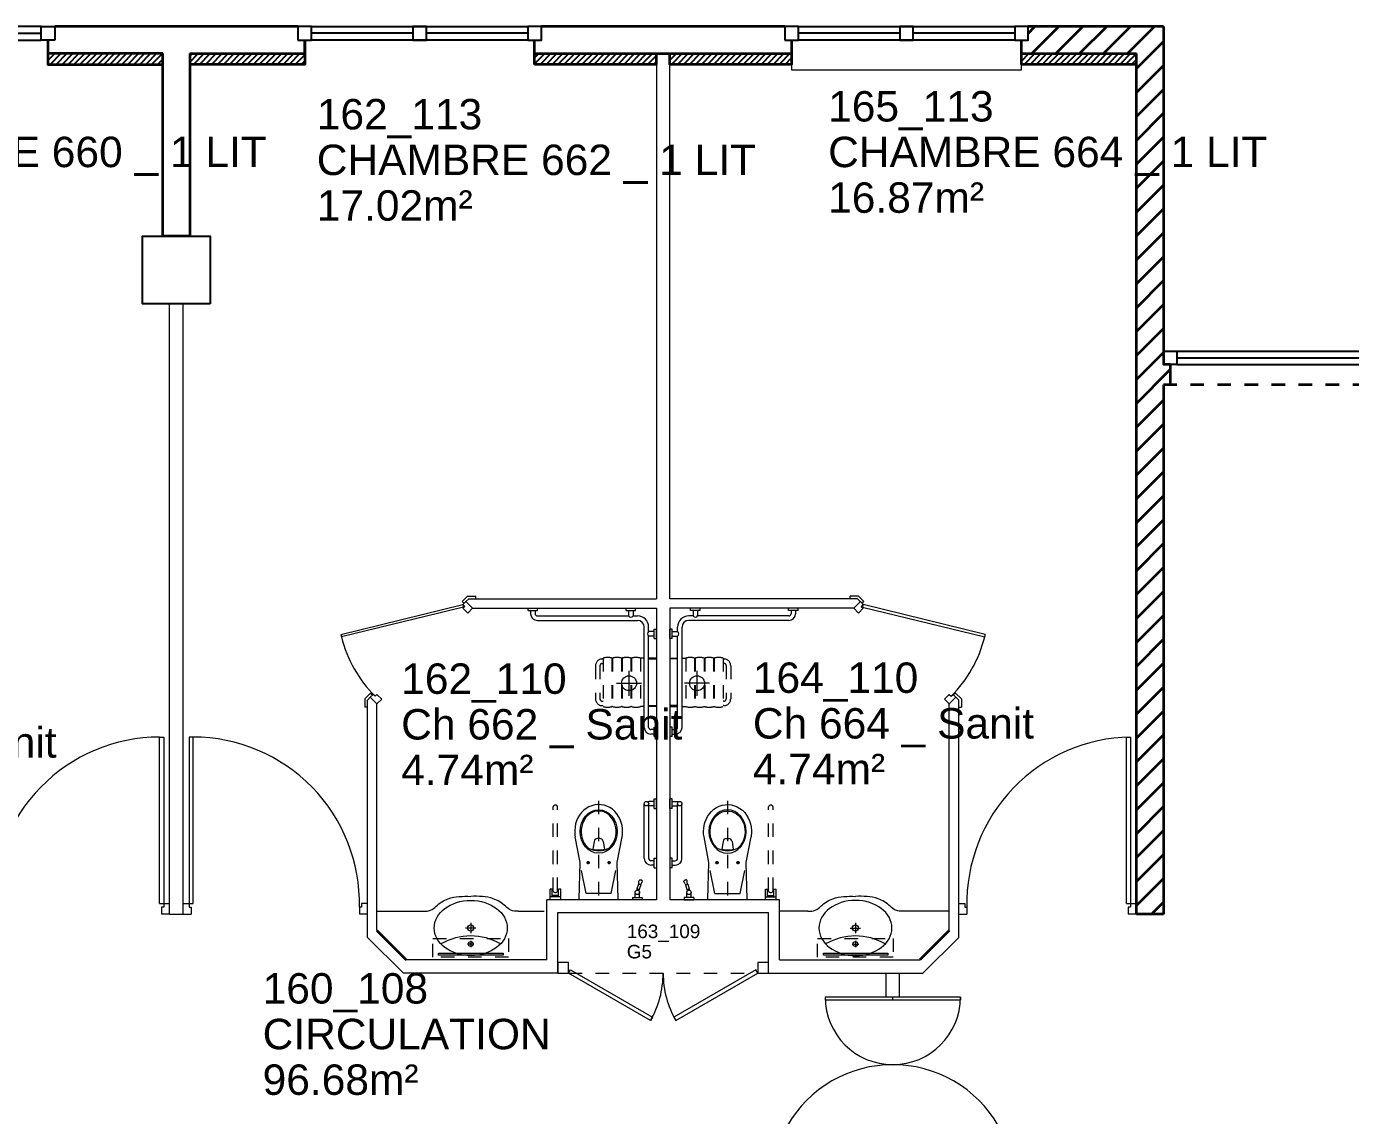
# Model space of a CAD drawing. Header units: metres. Extents: x -8 to 211, y -5 to 116.
# Drawn here: x 158.69 to 168.48, y 107.89 to 115.95 of the extents above; entities that cross this region are included whole.
import ezdxf

# ---------------------------------------------------------------- set-up
doc = ezdxf.new("R2010")
doc.units = ezdxf.units.M
doc.header["$LTSCALE"] = 0.6
doc.header["$MEASUREMENT"] = 0
for name, pattern in [('CACHÉ', [0.25, 0.125, -0.125]), ('CONTINU', [0]), ('HIDDEN2', [0.1875, 0.125, -0.0625])]:
    doc.linetypes.add(name, pattern=pattern)
doc.layers.get('0').update_dxf_attribs({"linetype": 'CONTINUOUS'})
for name, color, linetype in [('002 poteaux', 7, 'CONTINUOUS'), ('004 cloisons', 7, 'CONTINUOUS'), ('004 isolation', 7, 'CONTINUOUS'), ('007 Fenêtre', 7, 'CONTINUOUS'), ('A_Etiqu_Gaine', 8, 'CONTINUOUS'), ('A_Etiqu_Gaine_ancien', 8, 'CONTINUOUS'), ('A_Etiqu_Gaine_code', 8, 'CONTINUOUS'), ('A_Etiqu_Local', 8, 'CONTINUOUS')]:
    doc.layers.add(name, color=color, linetype=linetype)
for name, color, linetype, lineweight in [('A_CHASS', 4, 'CONTINU', 20), ('A_MURS_CLOI', 7, 'CONTINU', 20), ('A_MURS_STRU', 7, 'CONTINU', 35), ('A_PORT', 8, 'CONTINUOUS', 0), ('A_SANI', 5, 'CONTINU', 0)]:
    doc.layers.add(name, color=color, linetype=linetype, lineweight=lineweight)
doc.styles.add('Attribut', font='arial.ttf')

# ---------------------------------------------------------------- blocks, each defined once
blk = doc.blocks.new('BROCA4-G744')
at = {"layer": '004 cloisons', "color": 1, "linetype": 'Continuous'}
for p, q in [((13.850506, 70.499481), (12.250507, 70.499489)), ((12.250507, 70.449486), (13.000507, 70.449486)), ((13.100506, 70.449486), (13.850506, 70.449486)), ((12.250507, 70.39949), (13.850506, 70.399483))]:
    blk.add_line(p, q, dxfattribs=at)
at = {"layer": '004 cloisons', "color": 7, "linetype": 'Continuous'}
for points in [[(12.250507, 70.39949), (12.150509, 70.39949), (12.150509, 70.499489), (12.250507, 70.499489)], [(13.100506, 70.39949), (13.000507, 70.39949), (13.000507, 70.499489), (13.100506, 70.499489)], [(13.950504, 70.399483), (13.850506, 70.399483), (13.850506, 70.499481), (13.950504, 70.499481)]]:
    blk.add_lwpolyline(points, close=True, dxfattribs=at)
blk = doc.blocks.new('BROCA4-G769')
at = {"layer": '004 cloisons', "color": 1, "linetype": 'Continuous'}
for p, q in [((15.849506, 70.499481), (17.449505, 70.499489)), ((16.599506, 70.449486), (15.849506, 70.449486)), ((17.449505, 70.449486), (16.699505, 70.449486)), ((17.449505, 70.39949), (15.849506, 70.399483))]:
    blk.add_line(p, q, dxfattribs=at)
at = {"layer": '004 cloisons', "color": 7, "linetype": 'Continuous'}
for points in [[(15.749508, 70.399483), (15.849506, 70.399483), (15.849506, 70.499481), (15.749508, 70.499481)], [(16.599506, 70.39949), (16.699505, 70.39949), (16.699505, 70.499489), (16.599506, 70.499489)], [(17.449505, 70.39949), (17.549503, 70.39949), (17.549503, 70.499489), (17.449505, 70.499489)]]:
    blk.add_lwpolyline(points, close=True, dxfattribs=at)
blk = doc.blocks.new('BROCA4-G922')
at = {"layer": '004 cloisons', "color": 1, "linetype": 'Continuous'}
for p, q in [((19.450214, 70.499474), (21.05022, 70.499489)), ((20.200222, 70.449486), (19.450214, 70.449486)), ((21.05022, 70.449486), (20.30022, 70.449486)), ((21.05022, 70.399483), (19.450214, 70.399483))]:
    blk.add_line(p, q, dxfattribs=at)
at = {"layer": '004 cloisons', "color": 7, "linetype": 'Continuous'}
for points in [[(19.350216, 70.399483), (19.450214, 70.399483), (19.450214, 70.499474), (19.350216, 70.499474)], [(20.200222, 70.399483), (20.30022, 70.399483), (20.30022, 70.499489), (20.200222, 70.499489)], [(21.05022, 70.399483), (21.150219, 70.399483), (21.150219, 70.499489), (21.05022, 70.499489)]]:
    blk.add_lwpolyline(points, close=True, dxfattribs=at)
blk = doc.blocks.new('BROCA4-G937')
at = {"layer": '004 cloisons', "color": 1, "linetype": 'Continuous'}
for p, q in [((22.250032, 68.100021), (23.800028, 68.100021)), ((22.250032, 68.050011), (23.800028, 68.050011)), ((22.250032, 68.000023), (23.900026, 68.000015))]:
    blk.add_line(p, q, dxfattribs=at)
at = {"layer": '004 cloisons', "color": 7, "linetype": 'Continuous'}
for points in [[(22.250032, 68.000023), (22.150034, 68.000023), (22.150034, 68.100021), (22.250032, 68.100021)], [(23.900026, 68.000023), (23.800028, 68.000023), (23.800028, 68.100021), (23.900026, 68.100021)]]:
    blk.add_lwpolyline(points, close=True, dxfattribs=at)
blk = doc.blocks.new('A_Etiqu_Local')
at = {"style": 'Attribut', "flags": 1}
for tag, p in [('CODE_HOPITAL', (-0.4463, 1.9737)), ('CODE_SITE', (-0.4463, 1.7487)), ('CODE_BATIMENT', (-0.4463, 1.5237)), ('CODE_SECTEUR', (-0.4463, 1.2987)), ('CODE_ETAGE', (-0.4463, 1.0737)), ('NOM_NORMALISE', (-0.4463, -0.843)), ('SECTEUR_ACTIVITE', (-0.4463, -1.068)), ('SOUS_SECTEUR_ACTIVITE', (-0.4463, -1.293)), ('VOLUME', (-0.4463, -1.518)), ('SERVICE', (-0.4463, -1.743)), ('CODE_UG', (-0.4463, -1.968)), ('CODE_UA', (-0.4463, -2.193)), ('CODE_POLE', (-0.4463, -2.418)), ('OCCUPANT_EXTERNE', (-0.4463, -2.643)), ('DISPONIBILITE', (-0.4463, -2.868)), ('ACCES_HANDICAPES', (-0.4463, -3.093)), ('NATURE_SOL', (-0.4463, -3.318)), ('RISQUE_LABORATOIRE', (-0.4463, -3.543)), ('AMIANTE', (-0.4463, -3.768))]:
    blk.add_attdef(tag, p, '', height=0.15, dxfattribs=at)
at = {"layer": 'A_Etiqu_Local', "style": 'Attribut'}
for tag, p in [('CODE_PIECE', (-0.4483, 0.5327)), ('NOM_USAGE', (-0.4483, 0.1952)), ('SURFACE', (-0.4483, -0.1423))]:
    blk.add_attdef(tag, p, '', height=0.225, dxfattribs=at)
blk = doc.blocks.new('A_Etiqu_Gaine')
at = {"style": 'Attribut', "flags": 1}
for tag, p in [('CODE_HOPITAL', (-0.4323, 0.8651)), ('CODE_SITE', (-0.4323, 0.7151)), ('CODE_BATIMENT', (-0.4323, 0.5651)), ('CODE_SECTEUR', (-0.4323, 0.4151)), ('CODE_ETAGE', (-0.4323, 0.2651)), ('NOM_NORMALISE', (-0.4323, -0.3349)), ('SECTEUR_ACTIVITE', (-0.4323, -0.4849)), ('SOUS_SECTEUR_ACTIVITE', (-0.4323, -0.6349)), ('SURFACE', (-0.4323, -0.7849)), ('CODE_UG', (-0.4323, -0.9349)), ('CODE_POLE', (-0.4323, -1.0849)), ('AMIANTE', (-0.4323, -1.2349))]:
    blk.add_attdef(tag, p, '', height=0.1, dxfattribs=at)
at = {"layer": 'A_Etiqu_Gaine', "style": 'Attribut'}
blk.add_attdef('NOM_USAGE', (-0.4323, -0.1849), '', height=0.1, dxfattribs=at)
at = {"layer": 'A_Etiqu_Gaine_ancien', "style": 'Attribut'}
blk.add_attdef('CODE_PIECE_ANCIEN', (-0.4323, 0.1151), '', height=0.1, dxfattribs=at)
at = {"layer": 'A_Etiqu_Gaine_code', "style": 'Attribut'}
blk.add_attdef('CODE_PIECE', (-0.4323, -0.0349), '', height=0.1, dxfattribs=at)

msp = doc.modelspace()

# ---------------------------------------------------------------- hatches: boundary and pattern name
at = {"layer": 'A_MURS_STRU'}
h = msp.add_hatch(dxfattribs=at)
h.set_pattern_fill('ANSI31', color=8, style=0)
h.paths.add_polyline_path([(166.8999, 109.3823), (167.0999, 109.3823), (167.0999, 113.2961), (167.1499, 113.2961), (167.1499, 113.4461), (167.0999, 113.4461), (167.0999, 115.9456), (166.1001, 115.9456), (166.1001, 115.8456), (166.0501, 115.8456), (166.0501, 115.7456), (166.9009, 115.7456), (166.8999, 115.7446), (166.8999, 115.6656)])

# ---------------------------------------------------------------- linework, layer by layer
at = {"layer": '002 poteaux', "color": 8, "linetype": 'Continuous'}
msp.add_lwpolyline([(160.0499, 113.8961), (159.5499, 113.8961), (159.5499, 114.3961), (160.0499, 114.3961)], close=True, dxfattribs=at)
at = {"layer": '004 cloisons', "color": 8, "linetype": 'Continuous'}
msp.add_line((163.3499, 115.7456), (163.4499, 115.7456), dxfattribs=at)
at = {"layer": '004 isolation', "color": 8, "linetype": 'Continuous'}
for p, q in [((158.8576, 115.7456), (158.8504, 115.7384)), ((158.8504, 115.6942), (158.9018, 115.7456)), ((158.8504, 115.6656), (158.8504, 115.7456)), ((158.8504, 115.7456), (159.6999, 115.7456)), ((159.6999, 115.6656), (158.8504, 115.6656)), ((158.946, 115.7456), (158.866, 115.6656)), ((158.9102, 115.6656), (158.9902, 115.7456)), ((159.0343, 115.7456), (158.9544, 115.6656)), ((158.9986, 115.6656), (159.0786, 115.7456)), ((159.1227, 115.7456), (159.0428, 115.6656)), ((159.087, 115.6656), (159.1669, 115.7456)), ((159.2111, 115.7456), (159.1311, 115.6656)), ((159.1753, 115.6656), (159.2553, 115.7456)), ((159.2995, 115.7456), (159.2195, 115.6656)), ((159.2637, 115.6656), (159.3437, 115.7456)), ((159.3879, 115.7456), (159.3079, 115.6656)), ((159.3521, 115.6656), (159.4321, 115.7456)), ((159.4763, 115.7456), (159.3963, 115.6656)), ((159.4405, 115.6656), (159.5205, 115.7456)), ((159.5647, 115.7456), (159.4847, 115.6656)), ((159.5289, 115.6656), (159.6089, 115.7456)), ((159.6531, 115.7456), (159.5731, 115.6656)), ((159.6173, 115.6656), (159.6973, 115.7456)), ((159.6999, 115.704), (159.6615, 115.6656)), ((159.6999, 115.7456), (159.6999, 115.6656)), ((159.9182, 115.7456), (159.8999, 115.7272)), ((159.8999, 115.683), (159.9624, 115.7456)), ((160.7494, 115.7456), (159.8999, 115.7456)), ((159.8999, 115.7456), (159.8999, 115.6656)), ((159.8999, 115.6656), (160.7494, 115.6656)), ((160.0066, 115.7456), (159.9266, 115.6656)), ((159.9708, 115.6656), (160.0508, 115.7456)), ((160.095, 115.7456), (160.015, 115.6656)), ((160.0592, 115.6656), (160.1392, 115.7456)), ((160.1834, 115.7456), (160.1034, 115.6656)), ((160.1476, 115.6656), (160.2276, 115.7456)), ((160.2718, 115.7456), (160.1918, 115.6656)), ((160.236, 115.6656), (160.316, 115.7456)), ((160.3602, 115.7456), (160.2802, 115.6656)), ((160.3244, 115.6656), (160.4044, 115.7456)), ((160.4486, 115.7456), (160.3686, 115.6656)), ((160.4128, 115.6656), (160.4928, 115.7456)), ((160.537, 115.7456), (160.457, 115.6656)), ((160.5012, 115.6656), (160.5812, 115.7456)), ((160.6254, 115.7456), (160.5454, 115.6656)), ((160.5896, 115.6656), (160.6696, 115.7456)), ((160.7138, 115.7456), (160.6338, 115.6656)), ((160.678, 115.6656), (160.7494, 115.737)), ((160.7494, 115.6928), (160.7221, 115.6656)), ((160.7494, 115.6656), (160.7494, 115.7456)), ((162.4815, 115.7456), (162.4494, 115.7135)), ((162.4494, 115.6693), (162.5257, 115.7456)), ((162.4494, 115.7456), (162.4494, 115.6656)), ((163.3496, 115.7456), (162.4494, 115.7456)), ((162.4494, 115.6656), (163.3496, 115.6656)), ((162.5699, 115.7456), (162.4899, 115.6656)), ((162.5341, 115.6656), (162.6141, 115.7456)), ((162.6583, 115.7456), (162.5783, 115.6656)), ((162.6225, 115.6656), (162.7025, 115.7456)), ((162.7467, 115.7456), (162.6667, 115.6656)), ((162.7109, 115.6656), (162.7909, 115.7456)), ((162.835, 115.7456), (162.7551, 115.6656)), ((162.7992, 115.6656), (162.8792, 115.7456)), ((162.9234, 115.7456), (162.8434, 115.6656)), ((162.8876, 115.6656), (162.9677, 115.7456)), ((163.0118, 115.7456), (162.9319, 115.6656)), ((162.976, 115.6656), (163.056, 115.7456)), ((163.1002, 115.7456), (163.0202, 115.6656)), ((163.0644, 115.6656), (163.1444, 115.7456)), ((163.1886, 115.7456), (163.1086, 115.6656)), ((163.1528, 115.6656), (163.2328, 115.7456)), ((163.277, 115.7456), (163.197, 115.6656)), ((163.2412, 115.6656), (163.3212, 115.7456)), ((163.3496, 115.7298), (163.2854, 115.6656)), ((163.3296, 115.6656), (163.3496, 115.6856)), ((163.3496, 115.6656), (163.3496, 115.7456)), ((163.4538, 115.7456), (163.4499, 115.7417)), ((163.4499, 115.6975), (163.4979, 115.7456)), ((164.3501, 115.7456), (163.4499, 115.7456)), ((163.4499, 115.7456), (163.4499, 115.6656)), ((163.4499, 115.6656), (164.3501, 115.6656)), ((163.5421, 115.7456), (163.4621, 115.6656)), ((163.5063, 115.6656), (163.5863, 115.7456)), ((163.6305, 115.7456), (163.5505, 115.6656)), ((163.5947, 115.6656), (163.6747, 115.7456)), ((163.7189, 115.7456), (163.6389, 115.6656)), ((163.6831, 115.6656), (163.7631, 115.7456)), ((163.8073, 115.7456), (163.7273, 115.6656)), ((163.7715, 115.6656), (163.8515, 115.7456)), ((163.8957, 115.7456), (163.8157, 115.6656)), ((163.8599, 115.6656), (163.9399, 115.7456)), ((163.9841, 115.7456), (163.9041, 115.6656)), ((163.9483, 115.6656), (164.0283, 115.7456)), ((164.0725, 115.7456), (163.9925, 115.6656)), ((164.0367, 115.6656), (164.1167, 115.7456)), ((164.1609, 115.7456), (164.0809, 115.6656)), ((164.1251, 115.6656), (164.2051, 115.7456)), ((164.2492, 115.7456), (164.1693, 115.6656)), ((164.2135, 115.6656), (164.2935, 115.7456)), ((164.3376, 115.7456), (164.2577, 115.6656)), ((164.3018, 115.6656), (164.3501, 115.7138)), ((164.3501, 115.6697), (164.346, 115.6656)), ((164.3501, 115.6656), (164.3501, 115.7456)), ((166.0612, 115.7456), (166.0501, 115.7345)), ((166.0501, 115.6903), (166.1054, 115.7456)), ((166.8999, 115.7456), (166.0501, 115.7456)), ((166.0501, 115.7456), (166.0501, 115.6656)), ((166.0501, 115.6656), (166.8999, 115.6656)), ((166.1496, 115.7456), (166.0696, 115.6656)), ((166.1138, 115.6656), (166.1938, 115.7456)), ((166.238, 115.7456), (166.158, 115.6656)), ((166.2022, 115.6656), (166.2822, 115.7456)), ((166.3264, 115.7456), (166.2464, 115.6656)), ((166.2906, 115.6656), (166.3706, 115.7456)), ((166.4148, 115.7456), (166.3348, 115.6656)), ((166.379, 115.6656), (166.459, 115.7456)), ((166.5032, 115.7456), (166.4232, 115.6656)), ((166.4674, 115.6656), (166.5474, 115.7456)), ((166.5916, 115.7456), (166.5116, 115.6656)), ((166.5558, 115.6656), (166.6358, 115.7456)), ((166.68, 115.7456), (166.6, 115.6656)), ((166.6442, 115.6656), (166.7241, 115.7456)), ((166.7684, 115.7456), (166.6883, 115.6656)), ((166.7326, 115.6656), (166.8125, 115.7456)), ((166.8567, 115.7456), (166.7767, 115.6656)), ((166.8209, 115.6656), (166.8998, 115.7445)), ((166.8998, 115.7004), (166.8651, 115.6656)), ((166.8999, 115.6656), (166.8999, 115.7456))]:
    msp.add_line(p, q, dxfattribs=at)
at = {"layer": 'A_CHASS', "color": 8, "linetype": 'Continuous'}
msp.add_lwpolyline([(164.3501, 115.8456), (164.3501, 115.6256), (166.0501, 115.6256), (166.0501, 115.8456)], dxfattribs=at)
at = {"layer": 'A_MURS_CLOI', "color": 8, "linetype": 'Continuous'}
for p, q in [((159.7502, 109.3823), (159.7499, 113.8961)), ((159.8499, 109.3823), (159.8499, 113.8961)), ((161.9538, 111.7345), (161.914, 111.6948)), ((161.9538, 111.7345), (162.0156, 111.7345)), ((162.0156, 111.7145), (162.0156, 111.7345)), ((164.846, 111.7345), (164.7842, 111.7345)), ((164.7842, 111.7145), (164.7842, 111.7345)), ((164.846, 111.7345), (164.8857, 111.6948)), ((161.9282, 111.6806), (161.914, 111.6948)), ((161.9621, 111.7145), (161.9412, 111.6937)), ((161.9907, 111.6442), (161.9412, 111.6937)), ((161.9621, 111.7145), (163.3502, 111.7145)), ((161.9911, 111.6445), (161.9907, 111.6442)), ((161.9911, 111.6445), (163.3502, 111.6445)), ((164.8377, 111.7145), (163.4496, 111.7145)), ((164.8087, 111.6445), (163.4496, 111.6445)), ((164.8377, 111.7145), (164.8585, 111.6937)), ((164.8716, 111.6806), (164.8857, 111.6948)), ((161.237, 111.0178), (161.1933, 110.9741)), ((161.1933, 110.9741), (161.1933, 110.9123)), ((161.2341, 110.9866), (161.2133, 110.9658)), ((161.2133, 109.2116), (161.2133, 110.9658)), ((161.237, 111.0178), (161.2512, 111.0036)), ((165.5161, 110.9371), (165.5656, 110.9866)), ((165.5627, 111.0178), (165.5486, 111.0036)), ((165.5627, 111.0178), (165.6064, 110.9741)), ((165.5656, 110.9866), (165.5864, 110.9658)), ((165.5864, 109.2116), (165.5864, 110.9658)), ((165.6064, 110.9741), (165.6064, 110.9123)), ((161.2133, 110.9123), (161.1933, 110.9123)), ((161.2833, 109.2629), (161.2833, 110.9374)), ((165.5161, 110.9371), (165.5164, 110.9368)), ((165.5164, 109.2629), (165.5164, 110.9368)), ((165.5864, 110.9123), (165.6064, 110.9123)), ((162.5402, 109.0461), (162.5402, 109.4893)), ((164.2596, 109.0461), (164.2596, 109.4893)), ((159.7502, 109.3823), (159.8499, 109.3823)), ((162.6202, 108.9461), (162.6207, 109.3961)), ((162.6207, 109.3961), (164.1784, 109.3961)), ((164.1796, 108.9461), (164.179, 109.3961)), ((161.2133, 109.2116), (161.4787, 108.9461)), ((165.5864, 109.2116), (165.321, 108.9461)), ((162.5402, 109.0461), (161.5001, 109.0461)), ((164.2596, 109.0461), (165.2996, 109.0461)), ((162.6202, 108.9461), (161.4787, 108.9461)), ((164.1796, 108.9461), (165.321, 108.9461))]:
    msp.add_line(p, q, dxfattribs=at)
at = {"layer": 'A_MURS_CLOI', "color": 8}
msp.add_line((164.2596, 109.4893), (163.4499, 109.4893), dxfattribs=at)
at = {"layer": 'A_MURS_CLOI', "color": 8, "linetype": 'Continuous'}
for points in [[(163.3499, 115.7456), (163.3502, 111.7145)], [(163.4496, 111.7145), (163.4499, 115.7456)], [(163.3502, 111.6445), (163.3499, 109.4893), (162.5407, 109.4893)], [(163.4496, 111.6445), (163.4499, 109.4893)]]:
    msp.add_lwpolyline(points, dxfattribs=at)
at = {"layer": 'A_MURS_STRU', "color": 8, "linetype": 'Continuous'}
for p, q in [((167.0999, 115.9461), (167.0999, 113.4461)), ((166.8999, 109.3823), (166.8999, 115.7456)), ((167.1499, 113.4461), (167.0999, 113.4461)), ((167.1499, 113.4461), (167.1499, 113.2961)), ((167.1499, 113.2961), (167.0999, 113.2961)), ((167.0999, 113.2961), (167.0999, 109.3823)), ((167.0999, 109.3823), (166.8999, 109.3823)), ((161.2833, 109.2629), (161.5001, 109.0461)), ((165.5164, 109.2629), (165.2996, 109.0461))]:
    msp.add_line(p, q, dxfattribs=at)
at = {"layer": 'A_MURS_STRU', "color": 8, "linetype": 'CACHÉ'}
msp.add_line((168.7999, 113.2961), (167.1499, 113.2961), dxfattribs=at)
at = {"layer": 'A_MURS_STRU', "color": 8, "linetype": 'Continuous'}
for points in [[(160.6994, 115.9456), (158.9004, 115.9456)], [(164.3001, 115.9456), (162.4994, 115.9456)], [(167.0999, 115.9456), (166.1001, 115.9456)], [(158.8501, 115.8456), (158.8504, 115.6656), (159.6999, 115.6656)], [(159.8999, 115.7456), (160.7497, 115.7456), (160.7497, 115.8456)], [(160.7494, 115.8456), (160.7494, 115.6656), (159.8999, 115.6656)], [(162.4494, 115.6656), (162.4494, 115.8456)], [(164.3504, 115.8456), (164.3501, 115.6656), (163.4499, 115.6656), (163.4499, 115.7456)], [(166.0501, 115.6656), (166.0501, 115.8456)], [(159.6999, 115.7456), (158.8504, 115.7456)], [(159.8999, 115.7456), (159.8999, 114.3961), (159.6999, 114.3961), (159.6999, 115.7456)], [(162.4494, 115.7456), (164.3504, 115.7456)], [(163.3496, 115.7456), (163.3496, 115.6656), (162.4494, 115.6656)], [(166.0501, 115.7456), (166.8999, 115.7456)], [(166.8999, 115.6656), (166.0501, 115.6656)]]:
    msp.add_lwpolyline(points, dxfattribs=at)
at = {"layer": 'A_PORT', "color": 8, "linetype": 'Continuous'}
for p, q in [((161.0169, 111.4519), (161.9197, 111.6728)), ((161.9245, 111.6534), (161.0215, 111.4325)), ((161.9197, 111.6728), (161.9245, 111.6534)), ((164.88, 111.6728), (164.8753, 111.6534)), ((164.8753, 111.6534), (165.7782, 111.4325)), ((165.7829, 111.4519), (164.88, 111.6728)), ((161.0169, 111.4519), (161.0216, 111.4325)), ((165.7829, 111.4519), (165.7781, 111.4325)), ((159.6763, 109.4623), (159.6763, 110.6926)), ((159.6763, 110.6926), (159.7063, 110.6926)), ((159.7063, 110.6926), (159.7063, 109.4345)), ((159.9238, 110.6926), (159.8938, 110.6926)), ((159.8938, 110.6926), (159.8938, 109.4345)), ((159.9238, 109.4623), (159.9238, 110.6926)), ((166.826, 110.6926), (166.856, 110.6926)), ((166.826, 109.4623), (166.826, 110.6926)), ((166.856, 110.6926), (166.856, 109.4345)), ((159.6763, 109.4623), (159.7502, 109.4623)), ((159.7063, 109.4345), (159.6903, 109.4345)), ((159.6903, 109.4345), (159.6903, 109.3823)), ((159.7502, 109.3823), (159.6903, 109.3823)), ((159.8499, 109.4623), (159.9238, 109.4623)), ((159.8499, 109.3823), (159.9098, 109.3823)), ((159.8938, 109.4345), (159.9098, 109.4345)), ((159.9098, 109.4345), (159.9098, 109.3823)), ((161.1534, 109.4342), (161.1534, 109.382)), ((161.1694, 109.4342), (161.1534, 109.4342)), ((161.2133, 109.382), (161.1534, 109.382)), ((161.1694, 109.462), (161.1694, 109.4342)), ((161.2133, 109.462), (161.1694, 109.462)), ((161.2133, 109.382), (161.2133, 109.462)), ((165.5864, 109.462), (165.6303, 109.462)), ((165.5864, 109.3823), (165.5864, 109.462)), ((165.5864, 109.382), (165.6463, 109.382)), ((165.6303, 109.462), (165.6303, 109.4342)), ((165.6303, 109.4342), (165.6463, 109.4342)), ((165.6463, 109.4342), (165.6463, 109.382)), ((166.826, 109.4623), (166.8999, 109.4623)), ((166.84, 109.4345), (166.84, 109.3823)), ((166.856, 109.4345), (166.84, 109.4345)), ((166.8999, 109.3823), (166.84, 109.3823))]:
    msp.add_line(p, q, dxfattribs=at)
at = {"layer": 'A_PORT', "color": 8, "linetype": 'CACHÉ'}
msp.add_line((162.7002, 108.9461), (164.1002, 108.9461), dxfattribs=at)
at = {"layer": 'A_PORT', "color": 8}
for p, q in [((165.0486, 108.7701), (165.0486, 108.9462)), ((165.1486, 108.7701), (165.1486, 108.9462)), ((165.5986, 108.7701), (164.5986, 108.7701)), ((164.5986, 108.7701), (164.5986, 108.7487)), ((164.5986, 108.7487), (165.5986, 108.7487)), ((165.0986, 108.7487), (165.0986, 108.7701)), ((165.5986, 108.7701), (165.5986, 108.7487))]:
    msp.add_line(p, q, dxfattribs=at)
at = {"layer": 'A_PORT', "color": 8, "linetype": 'Continuous'}
for points in [[(161.9409, 111.694), (161.9197, 111.6728), (161.9339, 111.6587), (161.9197, 111.6445), (161.9551, 111.6092), (161.9904, 111.6445), (161.9409, 111.694)], [(164.8588, 111.694), (164.88, 111.6728), (164.8659, 111.6587), (164.88, 111.6445), (164.8447, 111.6092), (164.8093, 111.6445), (164.8588, 111.694)], [(161.2833, 111.0081), (161.2692, 110.994), (161.255, 111.0081), (161.2338, 110.9869), (161.2833, 110.9374), (161.3187, 110.9728), (161.2833, 111.0081)], [(165.5164, 111.0081), (165.5306, 110.994), (165.5447, 111.0081), (165.5659, 110.9869), (165.5164, 110.9374), (165.4811, 110.9728), (165.5164, 111.0081)]]:
    msp.add_lwpolyline(points, dxfattribs=at)
for points in [[(162.7002, 108.9461), (162.7002, 109.0261), (162.6202, 109.0261), (162.6202, 108.9461)], [(164.1802, 108.9461), (164.1802, 109.0261), (164.1002, 109.0261), (164.1002, 108.9461)], [(162.7152, 108.9721), (163.3214, 108.6221), (163.3064, 108.5961), (162.7002, 108.9461)], [(164.0852, 108.9721), (163.4789, 108.6221), (163.4939, 108.5961), (164.1002, 108.9461)]]:
    msp.add_lwpolyline(points, close=True, dxfattribs=at)
at = {"layer": 'A_PORT', "color": 8}
for centre, radius, start, end in [((161.9339, 111.6587), 0.94, 193.92465, 225), ((164.8659, 111.6587), 0.94, 315, 346.07535), ((165.0986, 108.7701), 0.5, 180, 359.98938), ((165.0986, 107.3701), 0.9, 360, 180.01272)]:
    msp.add_arc(centre, radius, start, end, dxfattribs=at)
at = {"layer": 'A_PORT', "color": 8, "linetype": 'Continuous'}
for centre, radius, start, end in [((159.6763, 109.462), 1.23, 90, 181.29426), ((159.9238, 109.462), 1.23, 358.70574, 90), ((166.8774, 109.4614), 1.2314, 90.99792, 181.26619), ((162.7002, 108.9461), 0.7, 329.99999, 359.99998), ((164.1002, 108.9461), 0.7, 179.99999, 209.99999)]:
    msp.add_arc(centre, radius, start, end, dxfattribs=at)
at = {"layer": 'A_SANI', "color": 8, "linetype": 'Continuous'}
for p, q in [((162.401, 111.6278), (162.401, 111.6445)), ((162.4717, 111.6278), (162.4717, 111.6445)), ((163.1257, 111.6445), (163.1964, 111.6445)), ((163.1257, 111.6278), (163.1257, 111.6445)), ((163.1964, 111.6278), (163.1964, 111.6445)), ((163.674, 111.6445), (163.6033, 111.6445)), ((163.6033, 111.6278), (163.6033, 111.6445)), ((163.674, 111.6278), (163.674, 111.6445)), ((164.3281, 111.6278), (164.3281, 111.6445)), ((164.3988, 111.6278), (164.3988, 111.6445)), ((162.401, 111.6278), (162.4717, 111.6278)), ((162.4198, 111.6278), (162.4198, 111.6045)), ((162.4528, 111.6278), (162.4528, 111.6045)), ((162.4698, 111.5875), (163.1446, 111.5875)), ((162.4698, 111.5545), (163.2101, 111.5545)), ((163.1257, 111.6278), (163.1964, 111.6278)), ((163.1446, 111.6278), (163.1446, 111.5875)), ((163.1776, 111.6278), (163.1776, 111.5875)), ((163.1776, 111.5875), (163.2101, 111.5875)), ((163.6222, 111.5875), (163.5897, 111.5875)), ((164.3299, 111.5545), (163.5897, 111.5545)), ((163.674, 111.6278), (163.6033, 111.6278)), ((163.6222, 111.6278), (163.6222, 111.5875)), ((163.6552, 111.6278), (163.6552, 111.5875)), ((164.3299, 111.5875), (163.6552, 111.5875)), ((164.3988, 111.6278), (164.3281, 111.6278)), ((164.3469, 111.6278), (164.3469, 111.6045)), ((164.3799, 111.6278), (164.3799, 111.6045)), ((163.2601, 110.7643), (163.2601, 111.5045)), ((163.2931, 111.472), (163.2931, 111.5045)), ((163.3333, 111.472), (163.2931, 111.472)), ((163.2931, 110.7643), (163.2931, 111.439)), ((163.3333, 111.439), (163.2931, 111.439)), ((163.3333, 111.4909), (163.3501, 111.4909)), ((163.3333, 111.4202), (163.3333, 111.4909)), ((163.3501, 111.4202), (163.3501, 111.4909)), ((163.4497, 111.4202), (163.4497, 111.4909)), ((163.4664, 111.4909), (163.4497, 111.4909)), ((163.4664, 111.4202), (163.4664, 111.4909)), ((163.4664, 111.472), (163.5067, 111.472)), ((163.4664, 111.439), (163.5067, 111.439)), ((163.5067, 111.472), (163.5067, 111.5045)), ((163.5067, 110.7643), (163.5067, 111.439)), ((163.5397, 110.7643), (163.5397, 111.5045)), ((163.3333, 111.4202), (163.3501, 111.4202)), ((163.4664, 111.4202), (163.4497, 111.4202)), ((163.1484, 110.9984), (163.1484, 111.183)), ((163.6513, 110.9984), (163.6513, 111.183)), ((163.0562, 111.0907), (163.2407, 111.0907)), ((163.7436, 111.0907), (163.559, 111.0907)), ((163.3333, 110.6954), (163.3333, 110.7661)), ((163.3333, 110.7661), (163.3501, 110.7661)), ((163.4664, 110.7661), (163.4497, 110.7661)), ((163.4664, 110.6954), (163.4664, 110.7661)), ((163.3333, 110.7473), (163.3101, 110.7473)), ((163.3333, 110.7143), (163.3101, 110.7143)), ((163.3333, 110.6954), (163.3501, 110.6954)), ((163.4664, 110.6954), (163.4497, 110.6954)), ((163.4664, 110.7473), (163.4897, 110.7473)), ((163.4664, 110.7143), (163.4897, 110.7143)), ((163.2602, 109.7952), (163.2602, 110.1999)), ((163.3334, 110.2164), (163.2932, 110.2164)), ((163.2932, 109.7952), (163.2932, 110.1999)), ((163.3334, 110.1834), (163.2932, 110.1834)), ((163.3334, 110.1645), (163.3334, 110.2352)), ((163.3334, 110.2352), (163.3502, 110.2352)), ((163.3502, 110.1645), (163.3502, 110.2352)), ((163.4496, 110.1645), (163.4496, 110.2352)), ((163.4663, 110.2352), (163.4496, 110.2352)), ((163.4663, 110.1645), (163.4663, 110.2352)), ((163.4663, 110.2164), (163.5066, 110.2164)), ((163.4663, 110.1834), (163.5066, 110.1834)), ((163.5066, 109.7952), (163.5066, 110.1999)), ((163.5396, 109.7952), (163.5396, 110.1999)), ((163.3334, 110.1645), (163.3502, 110.1645)), ((163.4663, 110.1645), (163.4496, 110.1645)), ((162.7858, 109.7639), (162.7493, 109.9544)), ((162.8902, 109.9214), (162.8804, 109.8633)), ((162.9317, 109.9422), (162.9148, 109.9422)), ((162.9564, 109.9214), (162.9662, 109.8631)), ((163.0608, 109.7639), (163.0972, 109.9544)), ((163.739, 109.7639), (163.7025, 109.9544)), ((163.8433, 109.9214), (163.8336, 109.8631)), ((163.868, 109.9422), (163.8849, 109.9422)), ((163.9096, 109.9214), (163.9193, 109.8633)), ((164.014, 109.7639), (164.0504, 109.9544)), ((162.8458, 109.7519), (162.8458, 109.7759)), ((163.0008, 109.7519), (163.0008, 109.7759)), ((163.3334, 109.7782), (163.3102, 109.7782)), ((163.3334, 109.7971), (163.3502, 109.7971)), ((163.3334, 109.7264), (163.3334, 109.7971)), ((163.4663, 109.7971), (163.4496, 109.7971)), ((163.4663, 109.7264), (163.4663, 109.7971)), ((163.4663, 109.7782), (163.4896, 109.7782)), ((163.799, 109.7519), (163.799, 109.7759)), ((163.954, 109.7519), (163.954, 109.7759)), ((162.7783, 109.4939), (162.7858, 109.7639)), ((162.8301, 109.5346), (162.7959, 109.7046)), ((162.8338, 109.7639), (162.8578, 109.7639)), ((163.0128, 109.7639), (162.9888, 109.7639)), ((163.0164, 109.5346), (163.0506, 109.7046)), ((163.0683, 109.4939), (163.0608, 109.7639)), ((163.3334, 109.7452), (163.3102, 109.7452)), ((163.3334, 109.7264), (163.3502, 109.7264)), ((163.4663, 109.7264), (163.4496, 109.7264)), ((163.4663, 109.7452), (163.4896, 109.7452)), ((163.7315, 109.4939), (163.739, 109.7639)), ((163.7833, 109.5346), (163.7491, 109.7046)), ((163.787, 109.7639), (163.811, 109.7639)), ((163.966, 109.7639), (163.942, 109.7639)), ((163.9696, 109.5346), (164.0038, 109.7046)), ((164.0215, 109.4939), (164.014, 109.7639)), ((163.2177, 109.6048), (163.2068, 109.5707)), ((163.2349, 109.5992), (163.2177, 109.6048)), ((163.2213, 109.6122), (163.2188, 109.6044)), ((163.2349, 109.5992), (163.224, 109.5652)), ((163.2363, 109.6074), (163.2337, 109.5996)), ((163.5635, 109.6074), (163.566, 109.5996)), ((163.5648, 109.5992), (163.582, 109.6048)), ((163.5648, 109.5992), (163.5757, 109.5652)), ((163.5784, 109.6122), (163.5809, 109.6044)), ((163.582, 109.6048), (163.5929, 109.5707)), ((162.5644, 109.4893), (162.5644, 109.5688)), ((162.5802, 109.5688), (162.5644, 109.5688)), ((162.6424, 109.5103), (162.5644, 109.5103)), ((162.5802, 109.5103), (162.5802, 109.5688)), ((162.5869, 109.5612), (162.5802, 109.5612)), ((162.6265, 109.5213), (162.5802, 109.5213)), ((162.6265, 109.5612), (162.6199, 109.5612)), ((162.6265, 109.5103), (162.6265, 109.5688)), ((162.6424, 109.5688), (162.6265, 109.5688)), ((162.6424, 109.4893), (162.6424, 109.5688)), ((163.0164, 109.5346), (162.8301, 109.5346)), ((163.1737, 109.506), (163.2444, 109.506)), ((163.1737, 109.506), (163.1737, 109.4893)), ((163.2444, 109.4893), (163.1737, 109.4893)), ((163.1925, 109.506), (163.1925, 109.5441)), ((163.2079, 109.5704), (163.2046, 109.56)), ((163.224, 109.5652), (163.2068, 109.5707)), ((163.2228, 109.5656), (163.2199, 109.5565)), ((163.2255, 109.506), (163.2255, 109.5463)), ((163.2444, 109.506), (163.2444, 109.4893)), ((163.5554, 109.506), (163.5554, 109.4893)), ((163.6261, 109.506), (163.5554, 109.506)), ((163.5554, 109.4893), (163.6261, 109.4893)), ((163.5742, 109.506), (163.5742, 109.5463)), ((163.5757, 109.5652), (163.5929, 109.5707)), ((163.5769, 109.5656), (163.5798, 109.5565)), ((163.5918, 109.5704), (163.5951, 109.56)), ((163.6072, 109.506), (163.6072, 109.5441)), ((163.6261, 109.506), (163.6261, 109.4893)), ((163.7833, 109.5346), (163.9696, 109.5346)), ((164.1574, 109.4893), (164.1574, 109.5688)), ((164.1574, 109.5688), (164.1732, 109.5688)), ((164.1574, 109.5103), (164.2354, 109.5103)), ((164.1732, 109.5103), (164.1732, 109.5688)), ((164.1732, 109.5612), (164.1799, 109.5612)), ((164.1732, 109.5213), (164.2195, 109.5213)), ((164.2129, 109.5612), (164.2195, 109.5612)), ((164.2195, 109.5103), (164.2195, 109.5688)), ((164.2195, 109.5688), (164.2354, 109.5688)), ((164.2354, 109.4893), (164.2354, 109.5688)), ((161.2848, 109.4046), (161.6461, 109.4046)), ((162.3286, 109.4046), (162.5202, 109.4046)), ((164.4711, 109.4046), (164.2596, 109.4046)), ((165.5149, 109.4046), (165.1536, 109.4046)), ((161.9772, 109.3188), (161.9772, 109.2423)), ((164.8225, 109.3188), (164.8225, 109.2423)), ((162.0155, 109.2806), (161.939, 109.2806)), ((161.9772, 109.1862), (161.9772, 109.1384)), ((164.7843, 109.2806), (164.8608, 109.2806)), ((164.8225, 109.1862), (164.8225, 109.1384)), ((161.7398, 109.08), (161.7398, 109.0945)), ((161.7398, 109.0945), (162.2162, 109.0945)), ((162.0011, 109.1623), (161.9533, 109.1623)), ((162.2162, 109.0945), (162.2162, 109.08)), ((164.5851, 109.08), (164.5851, 109.0945)), ((164.5851, 109.0945), (165.0615, 109.0945)), ((164.7986, 109.1623), (164.8464, 109.1623)), ((165.0615, 109.0945), (165.0615, 109.08)), ((162.2162, 109.08), (161.7398, 109.08)), ((165.0615, 109.08), (164.5851, 109.08))]:
    msp.add_line(p, q, dxfattribs=at)
at = {"layer": 'A_SANI', "color": 8, "linetype": 'HIDDEN2', "ltscale": 0.5}
for p, q in [((162.9501, 111.2697), (162.9568, 111.2697)), ((162.9568, 111.2765), (162.9568, 110.9179)), ((163.0218, 111.2765), (163.0218, 110.9179)), ((163.0268, 111.2765), (163.0218, 111.2765)), ((163.0268, 111.2765), (163.0268, 110.9179)), ((163.0918, 111.2765), (163.0918, 110.9179)), ((163.0968, 111.2765), (163.0918, 111.2765)), ((163.0968, 111.2765), (163.0968, 110.9179)), ((163.1618, 111.2765), (163.1618, 110.9179)), ((163.1668, 111.2765), (163.1618, 111.2765)), ((163.1668, 111.2765), (163.1668, 110.9179)), ((163.2318, 111.2765), (163.2318, 110.9179)), ((163.2601, 111.2765), (163.2318, 111.2765)), ((163.3501, 111.2765), (163.2931, 111.2765)), ((163.2931, 111.2697), (163.3501, 111.2697)), ((163.4497, 111.2765), (163.5067, 111.2765)), ((163.5067, 111.2697), (163.4497, 111.2697)), ((163.5397, 111.2765), (163.568, 111.2765)), ((163.568, 111.2765), (163.568, 110.9179)), ((163.633, 111.2765), (163.633, 110.9179)), ((163.633, 111.2765), (163.638, 111.2765)), ((163.638, 111.2765), (163.638, 110.9179)), ((163.703, 111.2765), (163.703, 110.9179)), ((163.703, 111.2765), (163.708, 111.2765)), ((163.708, 111.2765), (163.708, 110.9179)), ((163.773, 111.2765), (163.773, 110.9179)), ((163.773, 111.2765), (163.778, 111.2765)), ((163.778, 111.2765), (163.778, 110.9179)), ((163.843, 111.2765), (163.843, 110.9179)), ((163.8497, 111.2697), (163.843, 111.2697)), ((162.9001, 111.2197), (162.9001, 110.9747)), ((162.9331, 111.2197), (162.9331, 110.9747)), ((162.9501, 111.2367), (162.9568, 111.2367)), ((163.8497, 111.2367), (163.843, 111.2367)), ((163.8667, 111.2197), (163.8667, 110.9747)), ((163.8997, 111.2197), (163.8997, 110.9747)), ((162.9501, 110.9577), (162.9568, 110.9577)), ((163.8497, 110.9577), (163.843, 110.9577)), ((162.9501, 110.9247), (162.9568, 110.9247)), ((163.0268, 110.9179), (163.0218, 110.9179)), ((163.0968, 110.9179), (163.0918, 110.9179)), ((163.1668, 110.9179), (163.1618, 110.9179)), ((163.2601, 110.9179), (163.2318, 110.9179)), ((163.2931, 110.9247), (163.3501, 110.9247)), ((163.3501, 110.9179), (163.2931, 110.9179)), ((163.5067, 110.9247), (163.4497, 110.9247)), ((163.4497, 110.9179), (163.5067, 110.9179)), ((163.5397, 110.9179), (163.568, 110.9179)), ((163.633, 110.9179), (163.638, 110.9179)), ((163.703, 110.9179), (163.708, 110.9179)), ((163.773, 110.9179), (163.778, 110.9179)), ((163.8497, 110.9247), (163.843, 110.9247)), ((162.5869, 109.5536), (162.5869, 110.1772)), ((162.6199, 109.5536), (162.6199, 110.1772)), ((164.1799, 109.5536), (164.1799, 110.1772)), ((164.2129, 109.5536), (164.2129, 110.1772)), ((161.6972, 109.0641), (161.6972, 109.2041)), ((161.6972, 109.2041), (162.2572, 109.2041)), ((162.2572, 109.2041), (162.2572, 109.0641)), ((164.5425, 109.0641), (164.5425, 109.2041)), ((164.5425, 109.2041), (165.1025, 109.2041)), ((165.1025, 109.2041), (165.1025, 109.0641)), ((162.2572, 109.0641), (161.6972, 109.0641)), ((165.1025, 109.0641), (164.5425, 109.0641))]:
    msp.add_line(p, q, dxfattribs=at)
at = {"layer": 'A_SANI', "color": 8, "linetype": 'HIDDEN2'}
for p, q in [((162.9233, 110.2218), (162.9233, 109.4695)), ((163.8765, 110.2218), (163.8765, 109.4695))]:
    msp.add_line(p, q, dxfattribs=at)
at = {"layer": 'A_SANI', "color": 8, "linetype": 'Continuous'}
for centre, radius in [((163.1484, 111.0907), 0.055), ((163.6513, 111.0907), 0.055), ((163.2767, 110.1999), 0.0165), ((163.5231, 110.1999), 0.0165), ((162.8458, 109.7639), 0.008), ((163.0008, 109.7639), 0.008), ((163.799, 109.7639), 0.008), ((163.954, 109.7639), 0.008), ((163.209, 109.5441), 0.0165), ((163.5907, 109.5441), 0.0165), ((161.9772, 109.2806), 0.023), ((164.8225, 109.2806), 0.023), ((161.9772, 109.1623), 0.0175), ((164.8225, 109.1623), 0.0175)]:
    msp.add_circle(centre, radius, dxfattribs=at)
for centre, radius, start, end in [((162.4698, 111.6045), 0.05, 180, 270), ((162.4698, 111.6045), 0.017, 180, 270), ((163.1611, 111.5967), 0.0189, 209.13506, 330.86494), ((163.2101, 111.5045), 0.083, 0, 90), ((163.2101, 111.5045), 0.05, 0, 90), ((163.5897, 111.5045), 0.083, 90, 180), ((163.5897, 111.5045), 0.05, 90, 180), ((163.6387, 111.5967), 0.0189, 209.13506, 330.86494), ((164.3299, 111.6045), 0.017, 270, 0), ((164.3299, 111.6045), 0.05, 270, 0), ((163.3022, 111.4555), 0.0189, 119.13506, 240.86494), ((163.4975, 111.4555), 0.0189, 299.13506, 60.86494), ((163.3101, 110.7643), 0.05, 180, 270), ((163.3101, 110.7643), 0.017, 180, 270), ((163.4897, 110.7643), 0.05, 270, 0), ((163.4897, 110.7643), 0.017, 270, 0), ((163.3024, 110.1999), 0.0189, 119.13506, 140.11187), ((163.4974, 110.1999), 0.0189, 39.88813, 60.86494), ((162.8766, 109.9124), 0.05, 226.30834, 244.72327), ((162.9148, 109.9172), 0.025, 90, 170.48257), ((162.9317, 109.9172), 0.025, 9.51743, 90), ((162.9707, 109.9124), 0.05, 295.2614, 314.08403), ((163.829, 109.9124), 0.05, 225.91597, 244.7386), ((163.868, 109.9172), 0.025, 90, 170.48257), ((163.8849, 109.9172), 0.025, 9.51743, 90), ((163.9232, 109.9124), 0.05, 295.27673, 313.69166), ((162.9236, 110.0121), 0.1602, 244.72327, 295.2614), ((162.9236, 110.0176), 0.1602, 254.35123, 285.38551), ((163.3102, 109.7952), 0.05, 180, 270), ((163.3102, 109.7952), 0.017, 180, 270), ((163.4896, 109.7952), 0.017, 270, 0), ((163.4896, 109.7952), 0.05, 270, 0), ((163.8761, 110.0121), 0.1602, 244.7386, 295.27673), ((163.8761, 110.0176), 0.1602, 254.61449, 285.64877), ((162.6034, 109.5603), 0.0178, 201.92878, 338.07122), ((164.1964, 109.5603), 0.0178, 201.92878, 338.07122), ((161.9772, 108.774), 0.4476, 60.42755, 119.57245), ((164.8225, 108.774), 0.4476, 60.42755, 119.57245)]:
    msp.add_arc(centre, radius, start, end, dxfattribs=at)
at = {"layer": 'A_SANI', "color": 8, "linetype": 'HIDDEN2', "ltscale": 0.5}
for centre, radius, start, end in [((162.9501, 111.2197), 0.05, 90, 180), ((162.9893, 111.1641), 0.1169, 73.86503, 106.13497), ((163.0593, 111.1641), 0.1169, 73.86503, 106.13497), ((163.1293, 111.1641), 0.1169, 73.86503, 106.13497), ((163.1993, 111.1641), 0.1169, 73.86503, 106.13497), ((163.6005, 111.1641), 0.1169, 73.86503, 106.13497), ((163.6705, 111.1641), 0.1169, 73.86503, 106.13497), ((163.7405, 111.1641), 0.1169, 73.86503, 106.13497), ((163.8105, 111.1641), 0.1169, 73.86503, 106.13497), ((163.8497, 111.2197), 0.05, 360, 90), ((162.9501, 111.2197), 0.017, 90, 180), ((163.8497, 111.2197), 0.017, 360, 90), ((162.9501, 110.9747), 0.05, 180, 270), ((162.9501, 110.9747), 0.017, 180, 270), ((163.8497, 110.9747), 0.05, 270, 0), ((163.8497, 110.9747), 0.017, 270, 0), ((162.9893, 111.0302), 0.1169, 253.86503, 286.13497), ((163.0593, 111.0302), 0.1169, 253.86503, 286.13497), ((163.1293, 111.0302), 0.1169, 253.86503, 286.13497), ((163.1993, 111.0302), 0.1169, 253.86503, 286.13497), ((163.6005, 111.0302), 0.1169, 253.86503, 286.13497), ((163.6705, 111.0302), 0.1169, 253.86503, 286.13497), ((163.7405, 111.0302), 0.1169, 253.86503, 286.13497), ((163.8105, 111.0302), 0.1169, 253.86503, 286.13497), ((162.6034, 110.1719), 0.0173, 17.79386, 162.20614), ((164.1964, 110.1719), 0.0173, 17.79386, 162.20614)]:
    msp.add_arc(centre, radius, start, end, dxfattribs=at)
at = {"layer": 'A_SANI', "color": 8, "linetype": 'Continuous'}
msp.add_ellipse((162.9233, 109.9939), major_axis=(0, 0.16), ratio=0.859387, start_param=3.141593, end_param=9.424778, dxfattribs=at)
at = {"layer": 'A_SANI', "color": 8, "linetype": 'Continuous', "extrusion": (0, 0, -1)}
for centre, major_axis, ratio in [((163.8765, 109.9939), (0, -0.16), 0.859387), ((164.8225, 109.2806), (-0.27, 0), 0.755556)]:
    msp.add_ellipse(centre, major_axis=major_axis, ratio=ratio, dxfattribs=at)
at = {"layer": 'A_SANI', "color": 8, "linetype": 'Continuous'}
msp.add_ellipse((161.9772, 109.2806), major_axis=(0.27, 0), ratio=0.755556, dxfattribs=at)
for points, knots in [([(163.0972, 109.9544), (163.1018, 109.9809), (163.102, 110.0102), (163.0836, 110.1015), (163.0417, 110.1579), (162.9281, 110.2051), (162.8595, 110.1922), (162.7665, 110.1093), (162.7419, 110.0427), (162.7469, 109.9703), (162.7479, 109.9623), (162.7493, 109.9544)], [1.357319, 1.357319, 1.357319, 1.357319, 1.801245, 1.801245, 2.798426, 2.798426, 3.795608, 3.795608, 4.792789, 4.792789, 4.916836, 4.916836, 4.916836, 4.916836]), ([(163.7025, 109.9544), (163.6979, 109.9809), (163.6977, 110.0102), (163.7161, 110.1015), (163.7581, 110.1579), (163.8716, 110.2051), (163.9403, 110.1922), (164.0332, 110.1093), (164.0579, 110.0427), (164.0529, 109.9703), (164.0519, 109.9623), (164.0504, 109.9544)], [1.357319, 1.357319, 1.357319, 1.357319, 1.801245, 1.801245, 2.798426, 2.798426, 3.795608, 3.795608, 4.792789, 4.792789, 4.916836, 4.916836, 4.916836, 4.916836]), ([(163.0055, 109.8765), (163.0409, 109.9108), (163.0591, 109.9688), (163.0417, 110.0766), (163.0056, 110.1233), (162.9167, 110.1552), (162.8654, 110.1406), (162.7988, 110.063), (162.7856, 110.0014), (162.8073, 109.9201), (162.8225, 109.8949), (162.842, 109.8763)], [0.692162, 0.692162, 0.692162, 0.692162, 1.75636, 1.75636, 2.841981, 2.841981, 3.927602, 3.927602, 5.013223, 5.013223, 5.598138, 5.598138, 5.598138, 5.598138]), ([(163.7943, 109.8765), (163.7589, 109.9108), (163.7406, 109.9688), (163.758, 110.0766), (163.7941, 110.1233), (163.883, 110.1552), (163.9344, 110.1406), (164.001, 110.063), (164.0141, 110.0014), (163.9925, 109.9201), (163.9773, 109.8949), (163.9577, 109.8763)], [0.692162, 0.692162, 0.692162, 0.692162, 1.75636, 1.75636, 2.841981, 2.841981, 3.927602, 3.927602, 5.013223, 5.013223, 5.598138, 5.598138, 5.598138, 5.598138])]:
    msp.add_open_spline(points, degree=3, knots=knots, dxfattribs=at)
for points in [[(163.2213, 109.6122), (163.2207, 109.6234), (163.2278, 109.6368), (163.2371, 109.6355)], [(163.2363, 109.6074), (163.2433, 109.6162), (163.2453, 109.6312), (163.237, 109.6355)], [(163.5635, 109.6074), (163.5565, 109.6162), (163.5545, 109.6312), (163.5628, 109.6355)], [(163.5784, 109.6122), (163.579, 109.6234), (163.5719, 109.6368), (163.5627, 109.6355)], [(161.6461, 109.4046), (161.6803, 109.4116), (161.7203, 109.4416), (161.8101, 109.4972), (161.9772, 109.5146)], [(162.3286, 109.4046), (162.2741, 109.4116), (162.2342, 109.4416), (162.1443, 109.4972), (161.9772, 109.5146)], [(164.4711, 109.4046), (164.5256, 109.4116), (164.5656, 109.4416), (164.6554, 109.4972), (164.8225, 109.5146)], [(165.1536, 109.4046), (165.1194, 109.4116), (165.0795, 109.4416), (164.9896, 109.4972), (164.8225, 109.5146)]]:
    msp.add_spline(points, degree=3, dxfattribs=at)

# ---------------------------------------------------------------- block references
at = {"layer": '007 Fenêtre', "color": 8}
for name in ['BROCA4-G744', 'BROCA4-G769', 'BROCA4-G922', 'BROCA4-G937']:
    msp.add_blockref(name, (144.9499, 45.4461), dxfattribs=at)
at = {"layer": 'A_Etiqu_Gaine', "color": 8}
msp.add_blockref('A_Etiqu_Gaine', (163.5637, 109.2407), dxfattribs=at).add_auto_attribs({'CODE_PIECE': '163_109', 'NOM_USAGE': 'G5'})
at = {"layer": 'A_Etiqu_Local', "color": 8}
ref = msp.add_blockref('A_Etiqu_Local', (157.6681, 114.7109), dxfattribs=at)
ref.add_attrib('CODE_PIECE', '158_113', (157.2198, 115.2436), dxfattribs={"height": 0.225, "style": 'Attribut'})
ref.add_attrib('NOM_USAGE', 'CHAMBRE 660 _ 1 LIT', (157.2198, 114.9061), dxfattribs={"height": 0.225, "style": 'Attribut'})
ref.add_attrib('SURFACE', '17.02m²', (157.2198, 114.5686), dxfattribs={"height": 0.225, "style": 'Attribut'})
ref = msp.add_blockref('A_Etiqu_Local', (165.0689, 114.7109), dxfattribs=at)
ref.add_attrib('CODE_PIECE', '165_113', (164.6206, 115.2436), dxfattribs={"height": 0.225, "style": 'Attribut'})
ref.add_attrib('NOM_USAGE', 'CHAMBRE 664 _ 1 LIT', (164.6206, 114.9061), dxfattribs={"height": 0.225, "style": 'Attribut'})
ref.add_attrib('SURFACE', '16.87m²', (164.6206, 114.5686), dxfattribs={"height": 0.225, "style": 'Attribut'})
ref = msp.add_blockref('A_Etiqu_Local', (161.2868, 114.6525), dxfattribs=at)
ref.add_attrib('CODE_PIECE', '162_113', (160.8385, 115.1852), dxfattribs={"height": 0.225, "style": 'Attribut'})
ref.add_attrib('NOM_USAGE', 'CHAMBRE 662 _ 1 LIT', (160.8385, 114.8477), dxfattribs={"height": 0.225, "style": 'Attribut'})
ref.add_attrib('SURFACE', '17.02m²', (160.8385, 114.5102), dxfattribs={"height": 0.225, "style": 'Attribut'})
ref = msp.add_blockref('A_Etiqu_Local', (164.5121, 110.4861), dxfattribs=at)
ref.add_attrib('CODE_PIECE', '164_110', (164.0638, 111.0189), dxfattribs={"height": 0.225, "style": 'Attribut'})
ref.add_attrib('NOM_USAGE', 'Ch 664 _ Sanit', (164.0638, 110.6814), dxfattribs={"height": 0.225, "style": 'Attribut'})
ref.add_attrib('SURFACE', '4.74m²', (164.0638, 110.3439), dxfattribs={"height": 0.225, "style": 'Attribut'})
ref = msp.add_blockref('A_Etiqu_Local', (161.9112, 110.4791), dxfattribs=at)
ref.add_attrib('CODE_PIECE', '162_110', (161.4629, 111.0118), dxfattribs={"height": 0.225, "style": 'Attribut'})
ref.add_attrib('NOM_USAGE', 'Ch 662 _ Sanit', (161.4629, 110.6743), dxfattribs={"height": 0.225, "style": 'Attribut'})
ref.add_attrib('SURFACE', '4.74m²', (161.4629, 110.3368), dxfattribs={"height": 0.225, "style": 'Attribut'})
ref = msp.add_blockref('A_Etiqu_Local', (157.2833, 110.3453), dxfattribs=at)
ref.add_attrib('CODE_PIECE', '157_110', (156.835, 110.878), dxfattribs={"height": 0.225, "style": 'Attribut'})
ref.add_attrib('NOM_USAGE', 'Ch 660 _ Sanit', (156.835, 110.5405), dxfattribs={"height": 0.225, "style": 'Attribut'})
ref.add_attrib('SURFACE', '4.73m²', (156.835, 110.203), dxfattribs={"height": 0.225, "style": 'Attribut'})
ref = msp.add_blockref('A_Etiqu_Local', (160.8864, 108.1892), dxfattribs=at)
ref.add_attrib('CODE_PIECE', '160_108', (160.4381, 108.7219), dxfattribs={"height": 0.225, "style": 'Attribut'})
ref.add_attrib('NOM_USAGE', 'CIRCULATION', (160.4381, 108.3844), dxfattribs={"height": 0.225, "style": 'Attribut'})
ref.add_attrib('SURFACE', '96.68m²', (160.4381, 108.0469), dxfattribs={"height": 0.225, "style": 'Attribut'})

doc.saveas('drawing.dxf')
